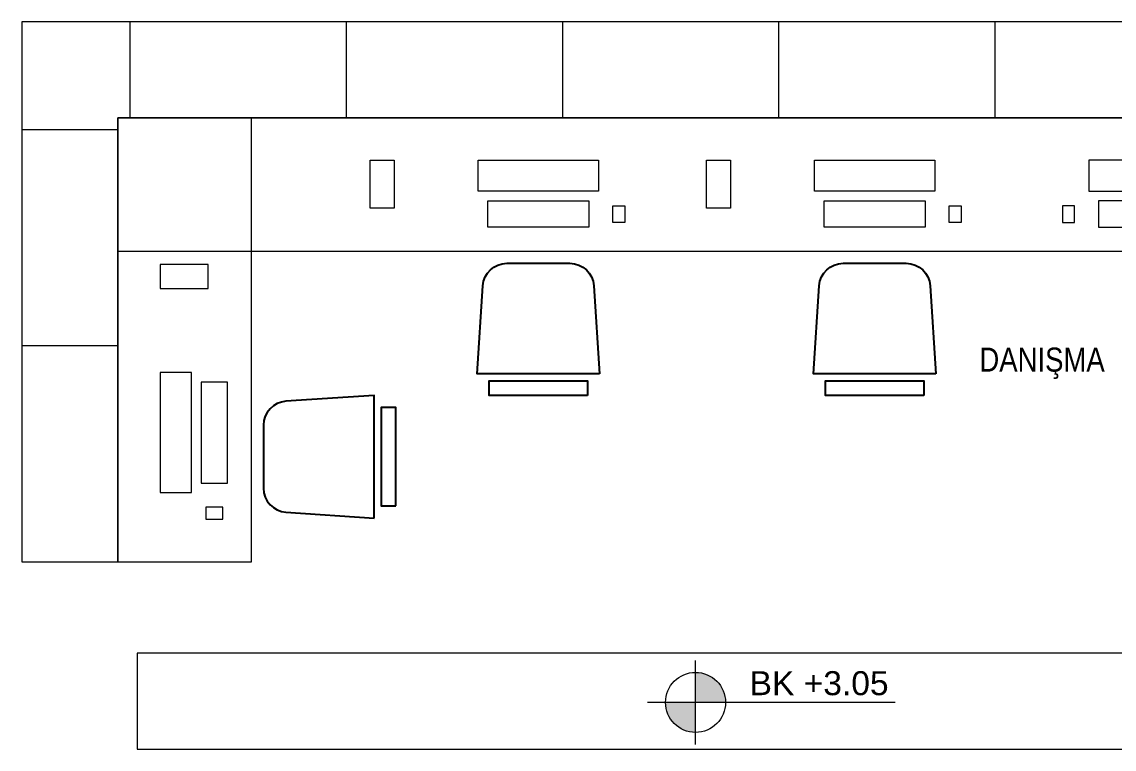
# Model space of a CAD drawing. Extents: x -1286 to 34975, y -230 to 6637.
# Drawn here: x 4544.3 to 4999, y 2433 to 2736 of the extents above; entities that cross this region are included whole.
import ezdxf
from ezdxf.enums import TextEntityAlignment as Align

# ---------------------------------------------------------------- set-up
doc = ezdxf.new("R2010")
doc.units = 0
doc.header["$LTSCALE"] = 20
doc.layers.get('0').update_dxf_attribs({"color": 9, "lineweight": 9})
doc.layers.add('05', color=9, linetype='Continuous', lineweight=9)
doc.layers.add('21', color=9, linetype='Continuous', lineweight=9)
doc.styles.add('Arial', font='arial.ttf', dxfattribs={"height": 2.5})
doc.styles.add('MuuM_TEXT-ITALIC', font='ARIALNI.TTF')
doc.styles.add('MuuM_TEXT-STANDART', font='ARIALN.TTF')

# ---------------------------------------------------------------- blocks, each defined once
blk = doc.blocks.new('m-vw-bilgisayar-2')
for points in [[(38, 60), (18, 60), (18, 70), (38, 70)], [(25, 25), (38, 25), (38, -25), (25, -25)], [(10, 21), (21, 21), (21, -21), (10, -21)], [(12, -31), (19, -31), (19, -36), (12, -36)]]:
    blk.add_lwpolyline(points, close=True)
blk = doc.blocks.new('m-vw-sandalye')
at = {"lineweight": -3, "ltscale": 0.5}
blk.add_lwpolyline([(-20.5, 0), (20.5, 0), (20.5, -6), (-20.5, -6)], close=True, dxfattribs=at)
blk.add_lwpolyline([(-25.5, -9), (25.5, -9), (23.11, -45.65, -0.395265), (13.13, -55), (-13.13, -55, -0.395265), (-23.11, -45.65)], format="xyb", close=True, dxfattribs=at)
blk = doc.blocks.new('danısma')
at = {"layer": '05'}
for p, q in [((-5954.55, 23526.46), (-5954.55, 23486.46)), ((-5864.55, 23526.46), (-5864.55, 23486.46)), ((-5774.55, 23526.46), (-5774.55, 23486.46)), ((-5684.55, 23526.46), (-5684.55, 23486.46)), ((-5594.55, 23526.46), (-5594.55, 23486.46)), ((-5959.55, 23481.46), (-5999.55, 23481.46)), ((-5959.55, 23391.46), (-5999.55, 23391.46))]:
    blk.add_line(p, q, dxfattribs=at)
blk.add_lwpolyline([(-5279.55, 23301.46), (-5279.55, 23526.46), (-5999.55, 23526.46), (-5999.55, 23301.46), (-5959.55, 23301.46), (-5959.55, 23486.46), (-5319.55, 23486.46), (-5319.55, 23301.46), (-5279.55, 23301.46)], dxfattribs=at)
for points in [[(-5959.55, 23486.46), (-5959.55, 23430.86), (-5319.55, 23430.86), (-5319.55, 23486.46), (-5409.55, 23486.46)], [(-5959.55, 23301.46), (-5903.95, 23301.46), (-5903.95, 23486.46), (-5959.55, 23486.46)], [(-5951.55, 23223.47), (-5411.55, 23223.47), (-5411.55, 23263.47), (-5951.55, 23263.47)]]:
    blk.add_lwpolyline(points, close=True, dxfattribs=at)
at = {"layer": '05', "rotation": 90}
for p in [(-5784.55, 23430.86), (-5644.55, 23430.86)]:
    blk.add_blockref('m-vw-bilgisayar-2', p, dxfattribs=at)
at = {"layer": '05', "xscale": -1, "rotation": 270}
blk.add_blockref('m-vw-bilgisayar-2', (-5530.39, 23430.86), dxfattribs=at)
at = {"layer": '05', "xscale": -1}
blk.add_blockref('m-vw-bilgisayar-2', (-5903.95, 23355.35), dxfattribs=at)
at = {"layer": '05', "lineweight": -3, "rotation": 180}
for p in [(-5784.55, 23370.86), (-5644.55, 23370.86)]:
    blk.add_blockref('m-vw-sandalye', p, dxfattribs=at)
at = {"layer": '05', "lineweight": -3, "xscale": -1, "rotation": 270}
blk.add_blockref('m-vw-sandalye', (-5843.95, 23345.27), dxfattribs=at)
blk = doc.blocks.new('0_elevationtarget-p-bk')
h = blk.add_hatch(color=254)
h.paths.add_polyline_path([(2.5, 0, 0.414214), (0, 2.5), (0, 0)])
h.paths.add_polyline_path([(0, 0), (-2.5, 0, 0.414214), (0, -2.5)])
blk.add_line((0, -3.5), (0, 3.5))
blk.add_lwpolyline([(16.605, 0), (-4, 0)])
blk.add_circle((0, 0), 2.5)
at = {"style": 'Arial'}
blk.add_attdef('BITMISKOT', text='', height=2, dxfattribs=at).set_placement((4.5, 0), align=Align.BOTTOM_LEFT)
at = {"style": 'MuuM_TEXT-ITALIC'}
blk.add_attdef('FINISHINGFLOORLEVEL', text='', height=2, dxfattribs=at).set_placement((4.5, -0.592), align=Align.TOP_LEFT)

msp = doc.modelspace()

# ---------------------------------------------------------------- block references
at = {"layer": '05'}
msp.add_blockref('danısma', (10543.89, -20790.46), dxfattribs=at)
at = {"layer": '21'}
ref = msp.add_blockref('0_elevationtarget-p-bk', (4824.76, 2452.5), dxfattribs=dict(at, xscale=5, yscale=5, zscale=5))
ref.add_attrib('BITMISKOT', 'BK +3.05', dxfattribs={"layer": '0', "height": 10, "style": 'Arial'}).set_placement((4847.26, 2452.5), align=Align.BOTTOM_LEFT)

# ---------------------------------------------------------------- texts
at = {"layer": '21', "style": 'MuuM_TEXT-STANDART'}
msp.add_text('DANIŞMA', height=10, dxfattribs=at).set_placement((4995.08, 2600.3), align=Align.TOP_RIGHT)

doc.saveas('drawing.dxf')
